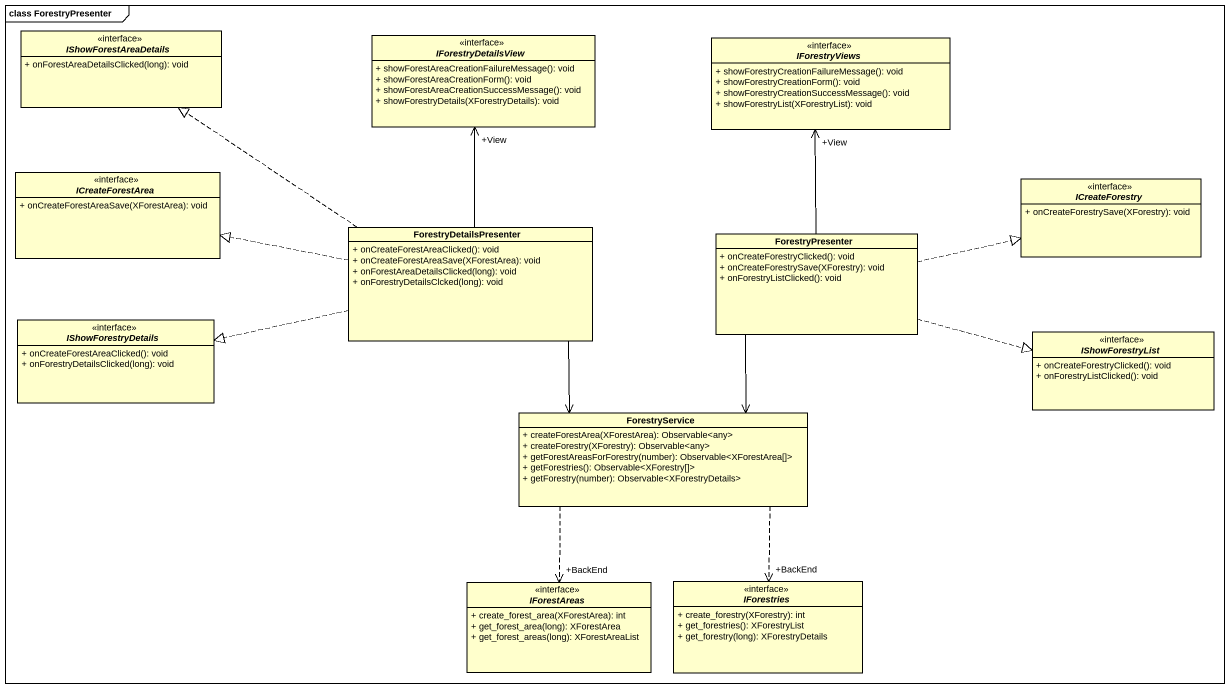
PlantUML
@startuml
mainframe class ForestryPresenter
hide circle
hide empty members
skinparam classAttributeIconSize 0
interface IShowForestAreaDetails <<interface>> {
  + onForestAreaDetailsClicked(long): void
}
interface IForestryDetailsView <<interface>> {
  + showForestAreaCreationFailureMessage(): void
  + showForestAreaCreationForm(): void
  + showForestAreaCreationSuccessMessage(): void
  + showForestryDetails(XForestryDetails): void
}
interface IForestryViews <<interface>> {
  + showForestryCreationFailureMessage(): void
  + showForestryCreationForm(): void
  + showForestryCreationSuccessMessage(): void
  + showForestryList(XForestryList): void
}
interface ICreateForestArea <<interface>> {
  + onCreateForestAreaSave(XForestArea): void
}
interface ICreateForestry <<interface>> {
  + onCreateForestrySave(XForestry): void
}
class ForestryDetailsPresenter {
  + onCreateForestAreaClicked(): void
  + onCreateForestAreaSave(XForestArea): void
  + onForestAreaDetailsClicked(long): void
  + onForestryDetailsClcked(long): void
}
class ForestryPresenter {
  + onCreateForestryClicked(): void
  + onCreateForestrySave(XForestry): void
  + onForestryListClicked(): void
}
interface IShowForestryDetails <<interface>> {
  + onCreateForestAreaClicked(): void
  + onForestryDetailsClicked(long): void
}
interface IShowForestryList <<interface>> {
  + onCreateForestryClicked(): void
  + onForestryListClicked(): void
}
class ForestryService {
  + createForestArea(XForestArea): Observable<any>
  + createForestry(XForestry): Observable<any>
  + getForestAreasForForestry(number): Observable<XForestArea[]>
  + getForestries(): Observable<XForestry[]>
  + getForestry(number): Observable<XForestryDetails>
}
interface IForestAreas <<interface>> {
  + create_forest_area(XForestArea): int
  + get_forest_area(long): XForestArea
  + get_forest_areas(long): XForestAreaList
}
interface IForestries <<interface>> {
  + create_forestry(XForestry): int
  + get_forestries(): XForestryList
  + get_forestry(long): XForestryDetails
}
ForestryDetailsPresenter .up.|> IShowForestAreaDetails
ForestryDetailsPresenter -up-> "+View" IForestryDetailsView
ForestryDetailsPresenter .left.|> ICreateForestArea
ForestryDetailsPresenter .left.|> IShowForestryDetails
ForestryDetailsPresenter --> ForestryService
ForestryPresenter -up-> "+View" IForestryViews
ForestryPresenter .right.|> ICreateForestry
ForestryPresenter .right.|> IShowForestryList
ForestryPresenter --> ForestryService
ForestryService ..> "+BackEnd" IForestAreas
ForestryService ..> "+BackEnd" IForestries
@enduml
